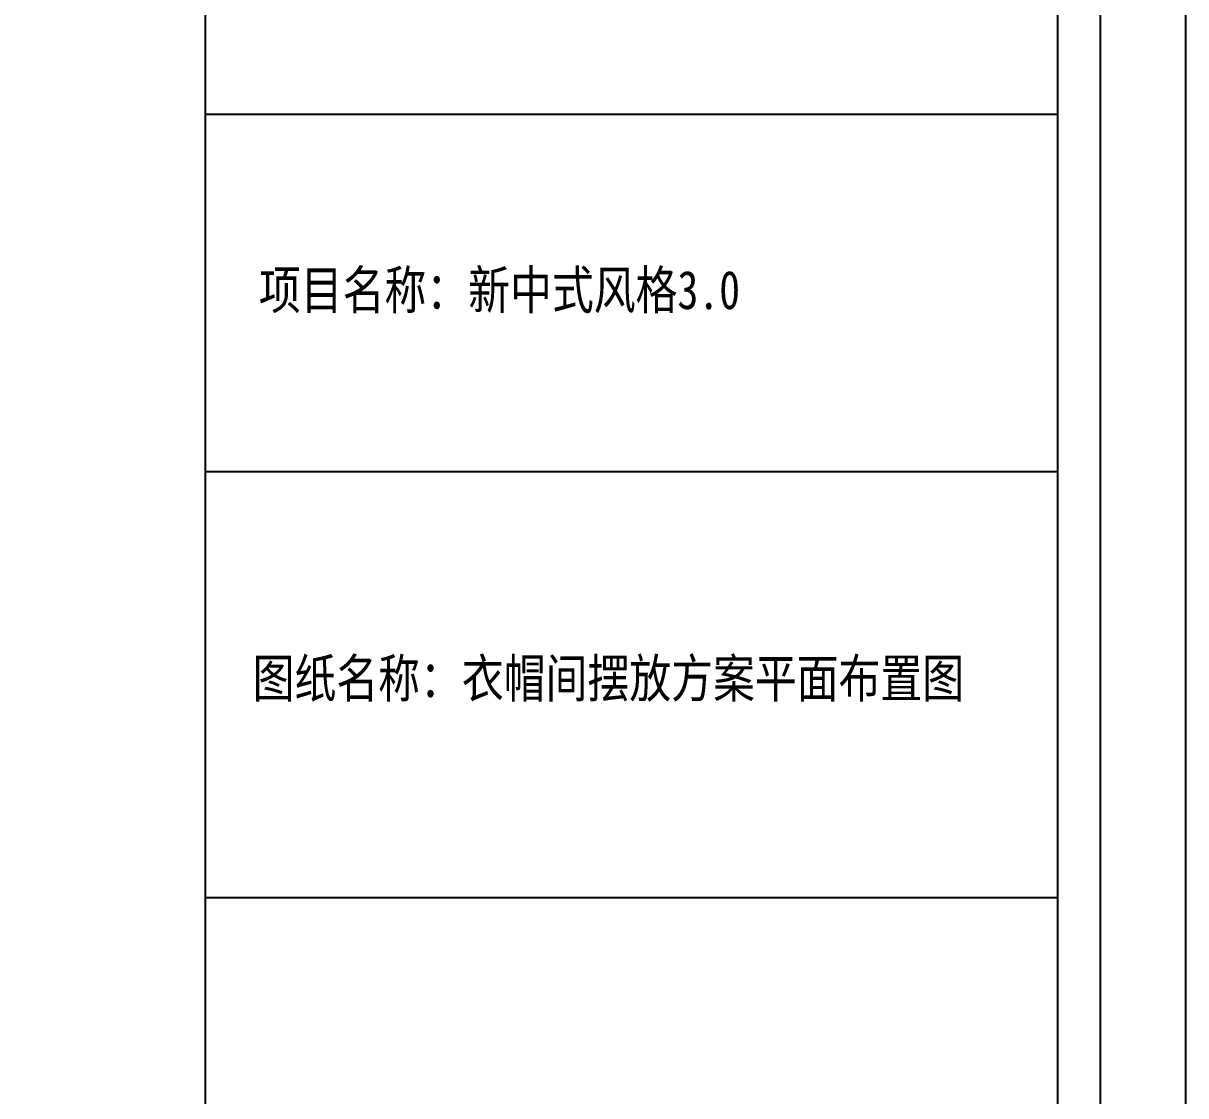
# Model space of a CAD drawing. Extents: x 23971 to 232415, y -48119 to 67869.
# Drawn here: x 188225 to 189335, y -13515 to -12491 of the extents above; entities that cross this region are included whole.
import ezdxf

# ---------------------------------------------------------------- set-up
doc = ezdxf.new("R2010")
doc.units = 0
doc.header["$LTSCALE"] = 1000
doc.header["$MEASUREMENT"] = 0
doc.styles.add('WJ', font='', dxfattribs={"width": 0.8, "height": 135})
doc.styles.get('WJ').set_extended_font_data('FangSong_GB2312')

# ---------------------------------------------------------------- blocks, each defined once
blk = doc.blocks.new('20kuang')
at = {"color": 251}
blk.add_line((-187899.8, 28516.8), (-187899.8, 32554.2), dxfattribs=at)
for p, q in [((-188753.7, 28557.5), (-188753.7, 32513.5)), ((-187940.5, 28557.5), (-187940.5, 32513.5)), ((-188753.7, 31524.9), (-187940.5, 31524.9)), ((-188753.7, 31183.9), (-187940.5, 31183.9)), ((-188753.7, 30777.3), (-187940.5, 30777.3))]:
    blk.add_line(p, q)
blk.add_lwpolyline([(-193758.5, 28435.5), (-187818.5, 28435.5), (-187818.5, 32635.5), (-193758.5, 32635.5)], close=True)
at = {"insert": (-188702.8, 31375.5), "char_height": 36.595, "width": 655.817, "attachment_point": 1, "style": 'WJ'}
blk.add_mtext('{\\fSimSun|b0|i0|c134|p2;项目名称：新中式风格}3.0', dxfattribs=at)

msp = doc.modelspace()

# ---------------------------------------------------------------- block references
at = {"color": 146}
msp.add_blockref('20kuang', (377153, -44102.8), dxfattribs=at)

# ---------------------------------------------------------------- texts
at = {"insert": (188444.2, -13098), "char_height": 36.595, "width": 710.461, "attachment_point": 1, "style": 'WJ'}
msp.add_mtext('{\\fSimSun|b0|i0|c134|p2;图纸名称：衣帽间摆放方案平面布置图}', dxfattribs=at)

doc.saveas('drawing.dxf')
